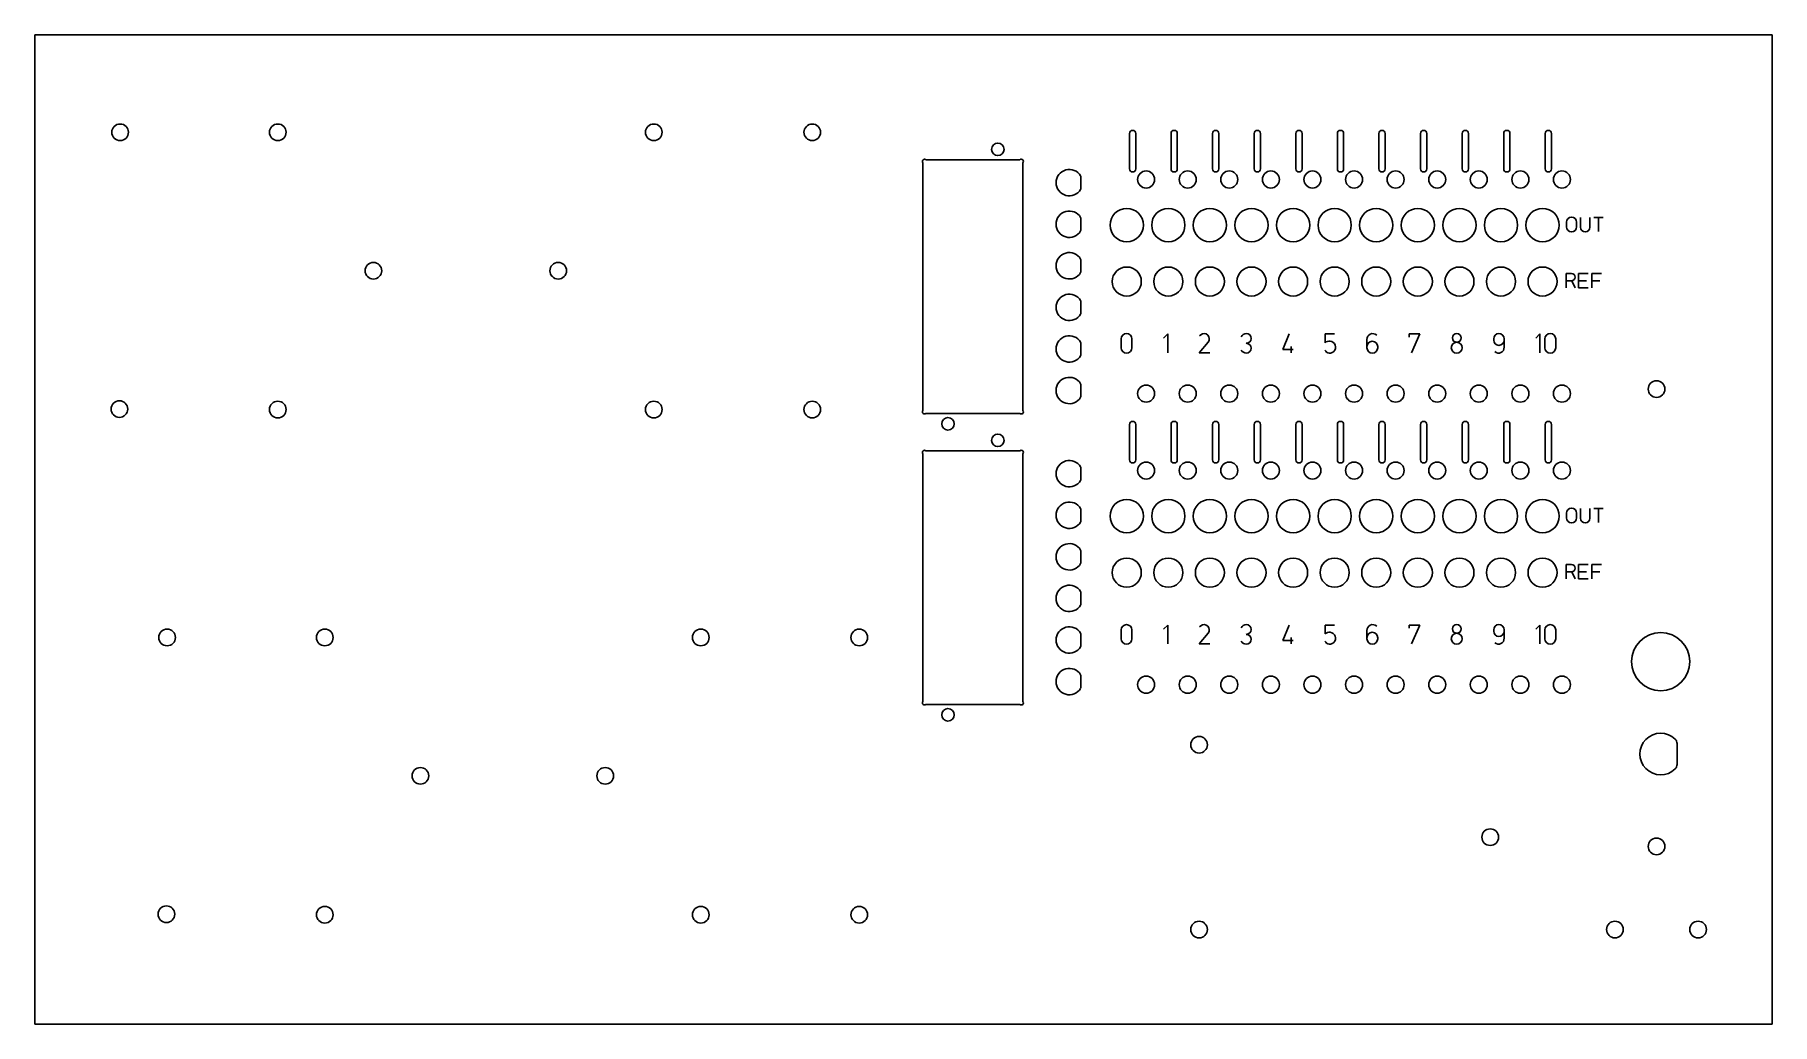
# Model space of a CAD drawing. Header units: millimetres. Extents: x 0 to 418, y 0 to 238.
import ezdxf

# ---------------------------------------------------------------- set-up
doc = ezdxf.new("R2010")
doc.units = ezdxf.units.MM
doc.layers.add('Contour', color=7, linetype='CONTINUOUS')
doc.layers.add('Engraving', color=7, linetype='CONTINUOUS')

msp = doc.modelspace()

# ---------------------------------------------------------------- linework, layer by layer
at = {"layer": 'Contour', "color": 7, "linetype": 'CONTINUOUS'}
for p, q in [((417.83, 238), (0, 238)), ((0, 238), (0, 238)), ((0, 238), (0, 0)), ((417.83, 0), (417.83, 238)), ((417.83, 238), (417.83, 238)), ((263.25, 205.75), (263.25, 214.25)), ((264, 215), (264, 215)), ((264.75, 214.25), (264.75, 205.75)), ((273.25, 205.75), (273.25, 214.25)), ((274, 215), (274, 215)), ((274.75, 214.25), (274.75, 205.75)), ((283.25, 205.75), (283.25, 214.25)), ((284, 215), (284, 215)), ((284.75, 214.25), (284.75, 205.75)), ((293.25, 205.75), (293.25, 214.25)), ((294, 215), (294, 215)), ((294.75, 214.25), (294.75, 205.75)), ((303.25, 205.75), (303.25, 214.25)), ((304, 215), (304, 215)), ((304.75, 214.25), (304.75, 205.75)), ((313.25, 205.75), (313.25, 214.25)), ((314, 215), (314, 215)), ((314.75, 214.25), (314.75, 205.75)), ((323.25, 205.75), (323.25, 214.25)), ((324, 215), (324, 215)), ((324.75, 214.25), (324.75, 205.75)), ((333.25, 205.75), (333.25, 214.25)), ((334, 215), (334, 215)), ((334.75, 214.25), (334.75, 205.75)), ((343.25, 205.75), (343.25, 214.25)), ((344, 215), (344, 215)), ((344.75, 214.25), (344.75, 205.75)), ((353.25, 205.75), (353.25, 214.25)), ((354, 215), (354, 215)), ((354.75, 214.25), (354.75, 205.75)), ((363.25, 205.75), (363.25, 214.25)), ((364, 215), (364, 215)), ((364.75, 214.25), (364.75, 205.75)), ((213.6, 147.637), (213.6, 207.223)), ((214.307, 207.93), (236.893, 207.93)), ((237.6, 207.223), (237.6, 147.637)), ((264, 205), (264, 205)), ((274, 205), (274, 205)), ((284, 205), (284, 205)), ((294, 205), (294, 205)), ((304, 205), (304, 205)), ((314, 205), (314, 205)), ((324, 205), (324, 205)), ((334, 205), (334, 205)), ((344, 205), (344, 205)), ((354, 205), (354, 205)), ((364, 205), (364, 205)), ((251.584, 203.802), (251.584, 201.054)), ((251.584, 193.802), (251.584, 191.054)), ((251.584, 183.802), (251.584, 181.054)), ((251.584, 173.802), (251.584, 171.054)), ((251.584, 163.802), (251.584, 161.054)), ((251.584, 153.802), (251.584, 151.054)), ((236.893, 146.93), (214.307, 146.93)), ((263.25, 135.75), (263.25, 144.25)), ((264, 145), (264, 145)), ((264.75, 144.25), (264.75, 135.75)), ((273.25, 135.75), (273.25, 144.25)), ((274, 145), (274, 145)), ((274.75, 144.25), (274.75, 135.75)), ((283.25, 135.75), (283.25, 144.25)), ((284, 145), (284, 145)), ((284.75, 144.25), (284.75, 135.75)), ((293.25, 135.75), (293.25, 144.25)), ((294, 145), (294, 145)), ((294.75, 144.25), (294.75, 135.75)), ((303.25, 135.75), (303.25, 144.25)), ((304, 145), (304, 145)), ((304.75, 144.25), (304.75, 135.75)), ((313.25, 135.75), (313.25, 144.25)), ((314, 145), (314, 145)), ((314.75, 144.25), (314.75, 135.75)), ((323.25, 135.75), (323.25, 144.25)), ((324, 145), (324, 145)), ((324.75, 144.25), (324.75, 135.75)), ((333.25, 135.75), (333.25, 144.25)), ((334, 145), (334, 145)), ((334.75, 144.25), (334.75, 135.75)), ((343.25, 135.75), (343.25, 144.25)), ((344, 145), (344, 145)), ((344.75, 144.25), (344.75, 135.75)), ((353.25, 135.75), (353.25, 144.25)), ((354, 145), (354, 145)), ((354.75, 144.25), (354.75, 135.75)), ((363.25, 135.75), (363.25, 144.25)), ((364, 145), (364, 145)), ((364.75, 144.25), (364.75, 135.75)), ((214.307, 137.93), (236.893, 137.93)), ((213.6, 77.637), (213.6, 137.223)), ((237.6, 137.223), (237.6, 77.637)), ((251.584, 133.802), (251.584, 131.054)), ((264, 135), (264, 135)), ((274, 135), (274, 135)), ((284, 135), (284, 135)), ((294, 135), (294, 135)), ((304, 135), (304, 135)), ((314, 135), (314, 135)), ((324, 135), (324, 135)), ((334, 135), (334, 135)), ((344, 135), (344, 135)), ((354, 135), (354, 135)), ((364, 135), (364, 135)), ((251.584, 123.802), (251.584, 121.054)), ((251.584, 113.802), (251.584, 111.054)), ((251.584, 103.802), (251.584, 101.054)), ((251.584, 93.802), (251.584, 91.054)), ((251.584, 83.802), (251.584, 81.054)), ((236.893, 76.93), (214.307, 76.93)), ((394.95, 67.498), (394.95, 62.5)), ((0, 0), (0, 0)), ((0, 0), (417.83, 0)), ((417.83, 0), (417.83, 0))]:
    msp.add_line(p, q, dxfattribs=at)
for centre, radius in [((20.53, 214.53), 2), ((58.45, 214.53), 2), ((148.87, 214.53), 2), ((186.97, 214.53), 2), ((231.6, 210.43), 1.5), ((267.26, 203.18), 2.05), ((277.26, 203.18), 2.05), ((287.26, 203.18), 2.05), ((297.26, 203.18), 2.05), ((307.26, 203.18), 2.05), ((317.26, 203.18), 2.05), ((327.26, 203.18), 2.05), ((337.26, 203.18), 2.05), ((347.26, 203.18), 2.05), ((357.26, 203.18), 2.05), ((367.26, 203.18), 2.05), ((262.6, 192.23), 4.005), ((272.6, 192.23), 4.005), ((282.6, 192.23), 4.005), ((292.6, 192.23), 4.005), ((302.6, 192.23), 4.005), ((312.6, 192.23), 4.005), ((322.6, 192.23), 4.005), ((332.6, 192.23), 4.005), ((342.6, 192.23), 4.005), ((352.6, 192.23), 4.005), ((362.6, 192.23), 4.005), ((81.44, 181.25), 2), ((125.885, 181.25), 2), ((262.6, 178.63), 3.5), ((272.6, 178.63), 3.5), ((282.6, 178.63), 3.5), ((292.6, 178.63), 3.5), ((302.6, 178.63), 3.5), ((312.6, 178.63), 3.5), ((322.6, 178.63), 3.5), ((332.6, 178.63), 3.5), ((342.6, 178.63), 3.5), ((352.6, 178.63), 3.5), ((362.6, 178.63), 3.5), ((390, 152.78), 2), ((267.26, 151.68), 2.05), ((277.26, 151.68), 2.05), ((287.26, 151.68), 2.05), ((297.26, 151.68), 2.05), ((307.26, 151.68), 2.05), ((317.26, 151.68), 2.05), ((327.26, 151.68), 2.05), ((337.26, 151.68), 2.05), ((347.26, 151.68), 2.05), ((357.26, 151.68), 2.05), ((367.26, 151.68), 2.05), ((20.35, 147.97), 2), ((58.45, 147.85), 2), ((148.87, 147.85), 2), ((186.97, 147.85), 2), ((219.6, 144.43), 1.5), ((231.6, 140.43), 1.5), ((267.26, 133.18), 2.05), ((277.26, 133.18), 2.05), ((287.26, 133.18), 2.05), ((297.26, 133.18), 2.05), ((307.26, 133.18), 2.05), ((317.26, 133.18), 2.05), ((327.26, 133.18), 2.05), ((337.26, 133.18), 2.05), ((347.26, 133.18), 2.05), ((357.26, 133.18), 2.05), ((367.26, 133.18), 2.05), ((262.6, 122.23), 4.005), ((272.6, 122.23), 4.005), ((282.6, 122.23), 4.005), ((292.6, 122.23), 4.006), ((302.6, 122.23), 4.006), ((312.6, 122.23), 4.006), ((322.6, 122.23), 4.006), ((332.6, 122.23), 4.005), ((342.6, 122.23), 4.005), ((352.6, 122.23), 4.005), ((362.6, 122.23), 4.005), ((262.6, 108.63), 3.5), ((272.6, 108.63), 3.5), ((282.6, 108.63), 3.5), ((292.6, 108.63), 3.5), ((302.6, 108.63), 3.5), ((312.6, 108.63), 3.5), ((322.6, 108.63), 3.5), ((332.6, 108.63), 3.5), ((342.6, 108.63), 3.5), ((352.6, 108.63), 3.5), ((362.6, 108.63), 3.5), ((31.83, 93.03), 2), ((69.75, 93.03), 2), ((160.17, 93.03), 2), ((198.27, 93.03), 2), ((391, 87.219), 7.003), ((267.26, 81.68), 2.05), ((277.26, 81.68), 2.05), ((287.26, 81.68), 2.05), ((297.26, 81.68), 2.05), ((307.26, 81.68), 2.05), ((317.26, 81.68), 2.05), ((327.26, 81.68), 2.05), ((337.26, 81.68), 2.05), ((347.26, 81.68), 2.05), ((357.26, 81.68), 2.05), ((367.26, 81.68), 2.05), ((219.6, 74.43), 1.5), ((280, 67.223), 2), ((92.74, 59.75), 2), ((137.185, 59.75), 2), ((350, 45), 2), ((390, 42.78), 2), ((31.65, 26.47), 2), ((69.75, 26.35), 2), ((160.17, 26.35), 2), ((198.27, 26.35), 2), ((280, 22.778), 2), ((380, 22.78), 2), ((400, 22.78), 2)]:
    msp.add_circle(centre, radius, dxfattribs=at)
for centre, radius, start, end in [((264, 214.25), 0.75, 450, 180), ((264, 214.25), 0.75, 360, 90), ((274, 214.25), 0.75, 450, 180), ((274, 214.25), 0.75, 360, 90), ((284, 214.25), 0.75, 450, 180), ((284, 214.25), 0.75, 360, 90), ((294, 214.25), 0.75, 450, 180), ((294, 214.25), 0.75, 360, 90), ((304, 214.25), 0.75, 450, 180), ((304, 214.25), 0.75, 360, 90), ((314, 214.25), 0.75, 450, 180), ((314, 214.25), 0.75, 360, 90), ((324, 214.25), 0.75, 450, 180), ((324, 214.25), 0.75, 360, 90), ((334, 214.25), 0.75, 450, 180), ((334, 214.25), 0.75, 360, 90), ((344, 214.25), 0.75, 450, 180), ((344, 214.25), 0.75, 360, 90), ((354, 214.25), 0.75, 450, 180), ((354, 214.25), 0.75, 360, 90), ((364, 214.25), 0.75, 450, 180), ((364, 214.25), 0.75, 360, 90), ((213.96, 207.57), 0.5, 46.05341, -136.05341), ((237.24, 207.57), 0.5, 316.05341, 133.94659), ((248.789, 202.428), 3.175, 30.91114, -30.91114), ((264, 205.75), 0.75, 180, -90), ((264, 205.75), 0.75, 270, 0), ((274, 205.75), 0.75, 180, -90), ((274, 205.75), 0.75, 270, 0), ((284, 205.75), 0.75, 180, -90), ((284, 205.75), 0.75, 270, 0), ((294, 205.75), 0.75, 180, -90), ((294, 205.75), 0.75, 270, 0), ((304, 205.75), 0.75, 180, -90), ((304, 205.75), 0.75, 270, 0), ((314, 205.75), 0.75, 180, -90), ((314, 205.75), 0.75, 270, 0), ((324, 205.75), 0.75, 180, -90), ((324, 205.75), 0.75, 270, 0), ((334, 205.75), 0.75, 180, -90), ((334, 205.75), 0.75, 270, 0), ((344, 205.75), 0.75, 180, -90), ((344, 205.75), 0.75, 270, 0), ((354, 205.75), 0.75, 180, -90), ((354, 205.75), 0.75, 270, 0), ((364, 205.75), 0.75, 180, -90), ((364, 205.75), 0.75, 270, 0), ((251.084, 203.802), 0.5, 360, 30.92446), ((251.084, 201.054), 0.5, 329.07554, 0), ((248.789, 192.428), 3.175, 30.91114, -30.91114), ((251.084, 193.802), 0.5, 360, 30.92446), ((251.084, 191.054), 0.5, 329.07554, 0), ((248.789, 182.428), 3.175, 30.91114, -30.91114), ((251.084, 183.802), 0.5, 360, 30.92446), ((251.084, 181.054), 0.5, 329.07554, 0), ((248.789, 172.428), 3.175, 30.91114, -30.91114), ((251.084, 173.802), 0.5, 360, 30.92446), ((251.084, 171.054), 0.5, 329.07554, 0), ((248.789, 162.428), 3.175, 30.91114, -30.91114), ((251.084, 163.802), 0.5, 360, 30.92446), ((251.084, 161.054), 0.5, 329.07554, 0), ((248.789, 152.428), 3.175, 30.91114, -30.91114), ((251.084, 153.802), 0.5, 360, 30.92446), ((251.084, 151.054), 0.5, 329.07554, 0), ((213.96, 147.29), 0.5, 136.05341, -46.05341), ((237.24, 147.29), 0.5, 226.05341, 43.94659), ((264, 144.25), 0.75, 450, 180), ((264, 144.25), 0.75, 360, 90), ((274, 144.25), 0.75, 450, 180), ((274, 144.25), 0.75, 360, 90), ((284, 144.25), 0.75, 450, 180), ((284, 144.25), 0.75, 360, 90), ((294, 144.25), 0.75, 450, 180), ((294, 144.25), 0.75, 360, 90), ((304, 144.25), 0.75, 450, 180), ((304, 144.25), 0.75, 360, 90), ((314, 144.25), 0.75, 450, 180), ((314, 144.25), 0.75, 360, 90), ((324, 144.25), 0.75, 450, 180), ((324, 144.25), 0.75, 360, 90), ((334, 144.25), 0.75, 450, 180), ((334, 144.25), 0.75, 360, 90), ((344, 144.25), 0.75, 450, 180), ((344, 144.25), 0.75, 360, 90), ((354, 144.25), 0.75, 450, 180), ((354, 144.25), 0.75, 360, 90), ((364, 144.25), 0.75, 450, 180), ((364, 144.25), 0.75, 360, 90), ((213.96, 137.57), 0.5, 46.05341, -136.05341), ((237.24, 137.57), 0.5, 316.05341, 133.94659), ((248.789, 132.428), 3.175, 30.91114, -30.91114), ((251.084, 133.802), 0.5, 360, 30.92446), ((264, 135.75), 0.75, 180, -90), ((264, 135.75), 0.75, 270, 0), ((274, 135.75), 0.75, 180, -90), ((274, 135.75), 0.75, 270, 0), ((284, 135.75), 0.75, 180, -90), ((284, 135.75), 0.75, 270, 0), ((294, 135.75), 0.75, 180, -90), ((294, 135.75), 0.75, 270, 0), ((304, 135.75), 0.75, 180, -90), ((304, 135.75), 0.75, 270, 0), ((314, 135.75), 0.75, 180, -90), ((314, 135.75), 0.75, 270, 0), ((324, 135.75), 0.75, 180, -90), ((324, 135.75), 0.75, 270, 0), ((334, 135.75), 0.75, 180, -90), ((334, 135.75), 0.75, 270, 0), ((344, 135.75), 0.75, 180, -90), ((344, 135.75), 0.75, 270, 0), ((354, 135.75), 0.75, 180, -90), ((354, 135.75), 0.75, 270, 0), ((364, 135.75), 0.75, 180, -90), ((364, 135.75), 0.75, 270, 0), ((251.084, 131.054), 0.5, 329.07554, 0), ((248.789, 122.428), 3.175, 30.91114, -30.91114), ((251.084, 123.802), 0.5, 360, 30.92446), ((251.084, 121.054), 0.5, 329.07554, 0), ((248.789, 112.428), 3.175, 30.91114, -30.91114), ((251.084, 113.802), 0.5, 360, 30.92446), ((251.084, 111.054), 0.5, 329.07554, 0), ((248.789, 102.428), 3.175, 30.91114, -30.91114), ((251.084, 103.802), 0.5, 360, 30.92446), ((251.084, 101.054), 0.5, 329.07554, 0), ((248.789, 92.428), 3.175, 30.91114, -30.91114), ((251.084, 93.802), 0.5, 360, 30.92446), ((251.084, 91.054), 0.5, 329.07554, 0), ((248.789, 82.428), 3.175, 30.91114, -30.91114), ((251.084, 83.802), 0.5, 360, 30.92446), ((251.084, 81.054), 0.5, 329.07554, 0), ((213.96, 77.29), 0.5, 136.05341, -46.05341), ((237.24, 77.29), 0.5, 226.05341, 43.94659), ((391, 64.999), 5, 45.57529, -45.57529), ((393.45, 67.499), 1.5, 359.9618, 45.56727), ((393.45, 62.499), 1.5, 314.43273, 0.0382)]:
    msp.add_arc(centre, radius, start, end, dxfattribs=at)
at = {"layer": 'Engraving', "color": 7, "linetype": 'CONTINUOUS'}
for p, q in [((368.363, 192.931), (368.363, 191.791)), ((370.795, 191.791), (370.795, 192.931)), ((371.707, 194.071), (371.707, 191.715)), ((373.987, 191.715), (373.987, 194.071)), ((374.899, 194.071), (377.179, 194.071)), ((377.179, 194.071), (376.039, 194.071)), ((376.039, 194.071), (376.039, 190.651)), ((368.306, 177.135), (368.306, 180.555)), ((368.306, 180.555), (369.56, 180.555)), ((373.55, 180.555), (371.27, 180.555)), ((371.27, 180.555), (371.27, 177.135)), ((376.742, 180.555), (374.462, 180.555)), ((374.462, 180.555), (374.462, 177.135)), ((369.56, 178.845), (368.306, 178.845)), ((368.306, 178.845), (369.636, 178.845)), ((369.636, 178.845), (370.396, 177.135)), ((371.27, 178.845), (373.17, 178.845)), ((371.27, 177.135), (373.55, 177.135)), ((374.462, 178.845), (376.362, 178.845)), ((261.255, 164.83), (261.255, 162.73)), ((263.855, 162.73), (263.855, 164.83)), ((271.455, 165.03), (272.455, 166.03)), ((272.455, 166.03), (272.455, 161.53)), ((282.155, 164.08), (280.055, 161.53)), ((280.105, 165.58), (280.405, 165.83)), ((301.655, 166.03), (300.155, 162.28)), ((302.155, 162.28), (302.155, 163.03)), ((302.155, 163.03), (302.155, 161.53)), ((312.555, 166.03), (310.305, 166.03)), ((310.305, 166.03), (310.305, 163.93)), ((320.355, 162.73), (320.355, 164.68)), ((322.955, 162.98), (322.955, 162.73)), ((330.555, 165.28), (330.555, 166.03)), ((330.555, 166.03), (333.055, 166.03)), ((333.055, 166.03), (331.055, 161.53)), ((350.855, 164.53), (350.855, 164.88)), ((353.355, 164.88), (353.355, 162.83)), ((360.955, 165.03), (361.955, 166.03)), ((361.955, 166.03), (361.955, 161.53)), ((363.155, 164.83), (363.155, 162.73)), ((365.755, 162.73), (365.755, 164.83)), ((280.055, 161.53), (282.555, 161.53)), ((300.155, 162.28), (302.655, 162.28)), ((302.655, 162.28), (302.155, 162.28)), ((368.363, 122.931), (368.363, 121.791)), ((370.795, 121.791), (370.795, 122.931)), ((371.707, 124.071), (371.707, 121.715)), ((373.987, 121.715), (373.987, 124.071)), ((374.899, 124.071), (377.179, 124.071)), ((377.179, 124.071), (376.039, 124.071)), ((376.039, 124.071), (376.039, 120.651)), ((368.306, 107.135), (368.306, 110.555)), ((368.306, 110.555), (369.56, 110.555)), ((369.56, 108.845), (368.306, 108.845)), ((368.306, 108.845), (369.636, 108.845)), ((369.636, 108.845), (370.396, 107.135)), ((373.55, 110.555), (371.27, 110.555)), ((371.27, 110.555), (371.27, 107.135)), ((371.27, 108.845), (373.17, 108.845)), ((376.742, 110.555), (374.462, 110.555)), ((374.462, 110.555), (374.462, 107.135)), ((374.462, 108.845), (376.362, 108.845)), ((371.27, 107.135), (373.55, 107.135)), ((261.255, 94.83), (261.255, 92.73)), ((263.855, 92.73), (263.855, 94.83)), ((271.455, 95.03), (272.455, 96.03)), ((272.455, 96.03), (272.455, 91.53)), ((282.155, 94.08), (280.055, 91.53)), ((280.105, 95.58), (280.405, 95.83)), ((301.655, 96.03), (300.155, 92.28)), ((300.155, 92.28), (302.655, 92.28)), ((302.155, 92.28), (302.155, 93.03)), ((302.155, 93.03), (302.155, 91.53)), ((302.655, 92.28), (302.155, 92.28)), ((312.555, 96.03), (310.305, 96.03)), ((310.305, 96.03), (310.305, 93.93)), ((320.355, 92.73), (320.355, 94.68)), ((322.955, 92.98), (322.955, 92.73)), ((330.555, 95.28), (330.555, 96.03)), ((330.555, 96.03), (333.055, 96.03)), ((333.055, 96.03), (331.055, 91.53)), ((350.855, 94.53), (350.855, 94.88)), ((353.355, 94.88), (353.355, 92.83)), ((360.955, 95.03), (361.955, 96.03)), ((361.955, 96.03), (361.955, 91.53)), ((363.155, 94.83), (363.155, 92.73)), ((365.755, 92.73), (365.755, 94.83)), ((280.055, 91.53), (282.555, 91.53))]:
    msp.add_line(p, q, dxfattribs=at)
for centre, radius, start, end in [((369.579, 192.931), 1.216, 0, 180), ((369.579, 191.791), 1.216, 180, 360), ((372.847, 191.715), 1.14, 180, 360), ((369.56, 179.7), 0.855, 270, 90), ((262.555, 164.83), 1.3, 0, 180), ((281.214, 164.889), 1.241, 319.31357, 130.68643), ((291.364, 164.817), 1.313, 450.39273, 157.00763), ((291.355, 164.955), 1.175, 270, 90), ((291.355, 162.605), 1.175, 270, 90), ((311.352, 162.574), 1.713, 444.87523, 127.67259), ((311.368, 162.839), 1.447, 315.78406, 84.56905), ((321.74, 164.735), 1.386, 45.87691, -177.72591), ((321.655, 162.98), 1.3, 360, 180), ((341.955, 162.73), 1.3, 90, -90), ((341.955, 165.08), 1.05, 90, 270), ((341.955, 165.08), 1.05, -90, 90), ((341.955, 162.73), 1.3, 270, 90), ((352.105, 164.88), 1.25, 360, 180), ((352.105, 164.53), 1.25, 180, 0), ((364.455, 164.83), 1.3, 0, 180), ((262.555, 162.73), 1.3, 180, 360), ((291.362, 162.82), 1.39, 209.7551, -90.28854), ((311.441, 162.775), 1.35, 208.53933, -44.42976), ((321.655, 162.73), 1.3, 180, 0), ((352.02, 162.755), 1.337, 226.8183, 3.21548), ((364.455, 162.73), 1.3, 180, 360), ((369.579, 122.931), 1.216, 0, 180), ((369.579, 121.791), 1.216, 180, 360), ((372.847, 121.715), 1.14, 180, 360), ((369.56, 109.7), 0.855, 270, 90), ((262.555, 94.83), 1.3, 0, 180), ((281.214, 94.889), 1.241, 319.31357, 130.68643), ((291.364, 94.817), 1.313, 450.39273, 157.00763), ((291.355, 94.955), 1.175, 270, 90), ((321.74, 94.735), 1.386, 45.87691, -177.72591), ((341.955, 95.08), 1.05, 90, 270), ((341.955, 95.08), 1.05, -90, 90), ((352.105, 94.88), 1.25, 360, 180), ((364.455, 94.83), 1.3, 0, 180), ((262.555, 92.73), 1.3, 180, 360), ((291.362, 92.82), 1.39, 209.7551, -90.28854), ((291.355, 92.605), 1.175, 270, 90), ((311.441, 92.775), 1.35, 208.53933, -44.42976), ((311.352, 92.574), 1.713, 444.87523, 127.67259), ((311.368, 92.839), 1.447, 315.78406, 84.56905), ((321.655, 92.98), 1.3, 360, 180), ((321.655, 92.73), 1.3, 180, 0), ((341.955, 92.73), 1.3, 90, -90), ((341.955, 92.73), 1.3, 270, 90), ((352.105, 94.53), 1.25, 180, 0), ((352.02, 92.755), 1.337, 226.8183, 3.21548), ((364.455, 92.73), 1.3, 180, 360)]:
    msp.add_arc(centre, radius, start, end, dxfattribs=at)

doc.saveas('drawing.dxf')
